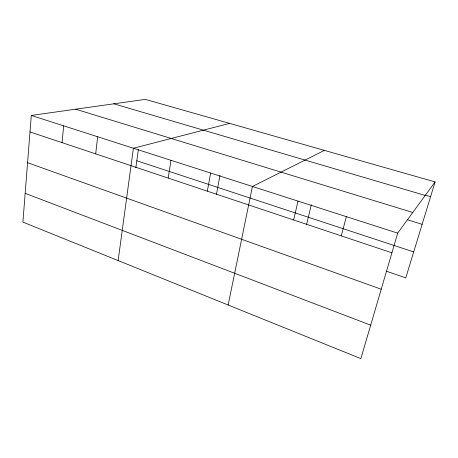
<?xml version="1.0" encoding="UTF-8"?>
<svg xmlns="http://www.w3.org/2000/svg" width="458" height="458" viewBox="0 0 458 458"><rect width="100%" height="100%" fill="white"/><g stroke="black" fill="none" stroke-linecap="round" stroke-linejoin="round"><path stroke-width="0.69" d="M31.299 115.439L22.9 222.113L360.87 358.62L397.681 233.139L435.1 181.918L145.318 99.38L31.299 115.439L397.681 233.139M62.053 142.633L63.673 125.836M95.688 153.871L97.663 136.759M118.141 260.579L133.393 148.237L229.63 123.397M135.849 167.725L138.35 149.663M168.195 178.082L170.989 160.317M207.348 191.158L210.617 173.044M216.434 194.438L219.96 175.466M228.141 305.011L252.432 186.48L324.373 150.384M293.63 219.972L298.009 201.119M306.499 224.832L311.325 204.732M341.302 235.893L346.34 216.645M435.1 181.918L405.759 277.88L386.466 271.205M425.133 195.102L430.577 196.705M113.853 103.811L425.219 195.446M75.644 109.193L412.772 212.478M407.179 219.674L422.133 224.334M136.81 160.769L413.694 251.917M29.999 131.933L391.916 252.799M27.577 162.693L381.233 289.21M25.167 193.339L370.688 325.157"/></g></svg>
